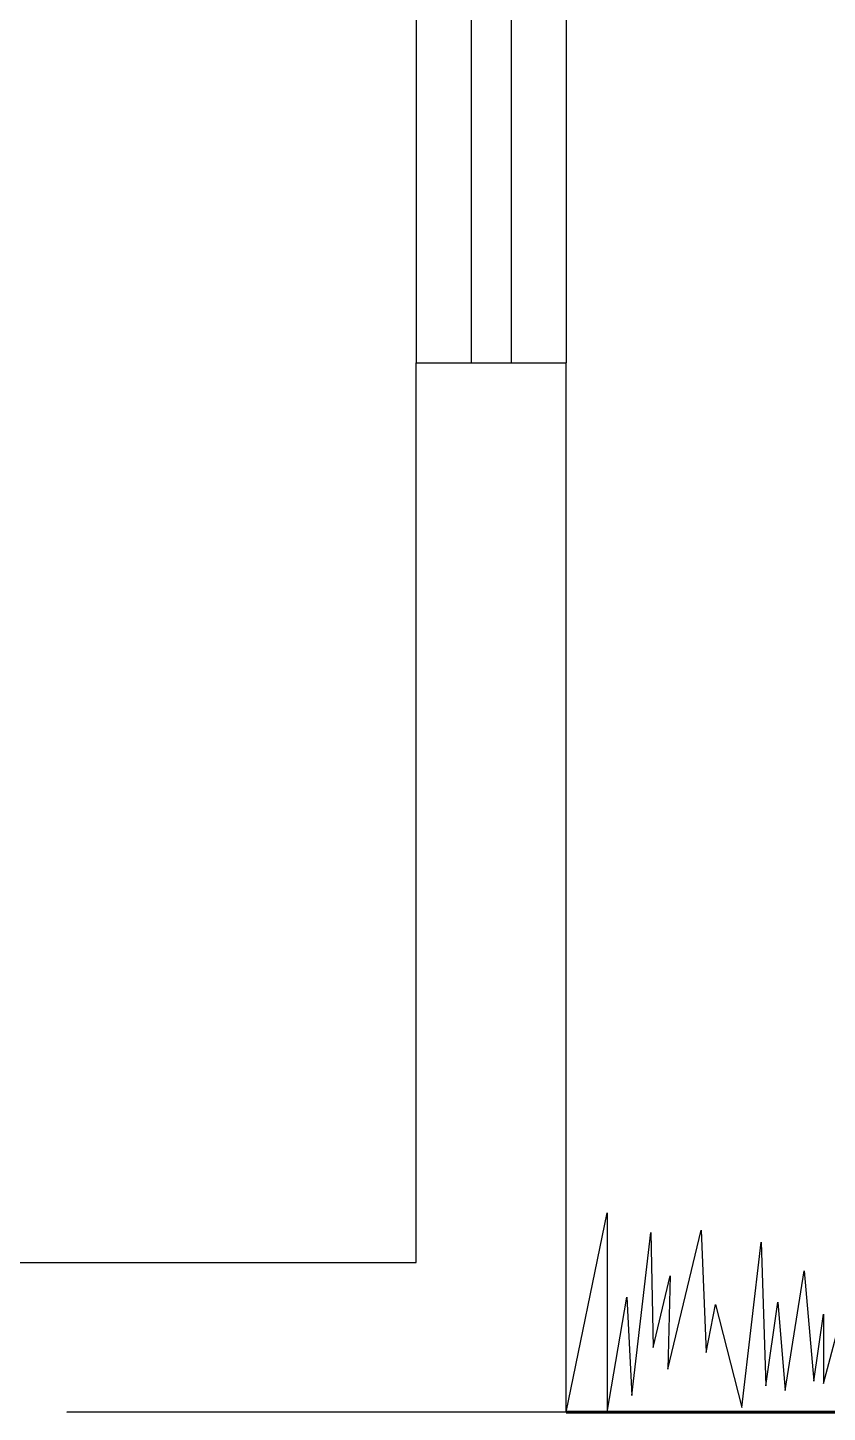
# Model space of a CAD drawing. Header units: millimetres. Extents: x -249630 to 95394, y -188036 to 109963.
# Drawn here: x -54093 to -53094, y -2308 to -577 of the extents above; entities that cross this region are included whole.
import ezdxf

# ---------------------------------------------------------------- set-up
doc = ezdxf.new("R2010")
doc.units = ezdxf.units.MM
doc.linetypes.add('DASHED2', pattern=[9.525, 6.35, -3.175])
for name, color, linetype in [('05', 5, 'Continuous'), ('Layer1', 2, 'Continuous'), ('Layer5', 84, 'Continuous'), ('Layer8', 8, 'Continuous'), ('VEREDA', 1, 'Continuous')]:
    doc.layers.add(name, color=color, linetype=linetype)
doc.layers.add('MUROS', color=6, linetype='Continuous', lineweight=60)

msp = doc.modelspace()

# ---------------------------------------------------------------- linework, layer by layer
at = {"layer": '05'}
for p, q in [((-53607.415, -2120.569), (-53607.415, -995.569)), ((-53419.915, -2308.069), (-53419.915, -995.569))]:
    msp.add_line(p, q, dxfattribs=at)
for points in [[(-53607.415, -995.569), (-53419.915, -995.569)], [(-67982.415, -2120.569), (-53607.415, -2120.569)]]:
    msp.add_lwpolyline(points, dxfattribs=at)
at = {"layer": 'Layer1'}
for points in [[(-53607.415, 504.431), (-53607.415, -995.569)], [(-53419.915, 504.431), (-53419.915, -995.569)]]:
    msp.add_lwpolyline(points, dxfattribs=at)
at = {"layer": 'Layer5'}
msp.add_lwpolyline([(-53419.915, -2308.069), (-53368.792, -2058.75), (-53368.792, -2308.069), (-53344.024, -2164.24), (-53338.032, -2286.958), (-53314.064, -2083.426), (-53311.068, -2227.096), (-53290.096, -2137.302), (-53293.092, -2254.034), (-53251.148, -2080.433), (-53245.157, -2233.082), (-53233.173, -2173.22), (-53200.217, -2301.924), (-53176.249, -2095.399), (-53170.258, -2274.986), (-53155.278, -2170.227), (-53146.29, -2280.972), (-53122.322, -2131.316), (-53110.338, -2268.999), (-53098.354, -2185.192), (-53098.354, -2271.993), (-53062.403, -2137.302)], dxfattribs=at)
at = {"layer": 'Layer8', "linetype": 'DASHED2', "ltscale": 0.025}
msp.add_lwpolyline([(-53419.915, -2308.069), (-54044.915, -2308.069)], dxfattribs=at)
at = {"layer": 'MUROS'}
msp.add_lwpolyline([(-53419.915, -2308.069), (-49857.415, -2308.069)], dxfattribs=at)
at = {"layer": 'VEREDA'}
for points in [[(-53538.665, 504.431), (-53538.665, -995.569)], [(-53488.665, 504.431), (-53488.665, -995.569)]]:
    msp.add_lwpolyline(points, dxfattribs=at)

doc.saveas('drawing.dxf')
